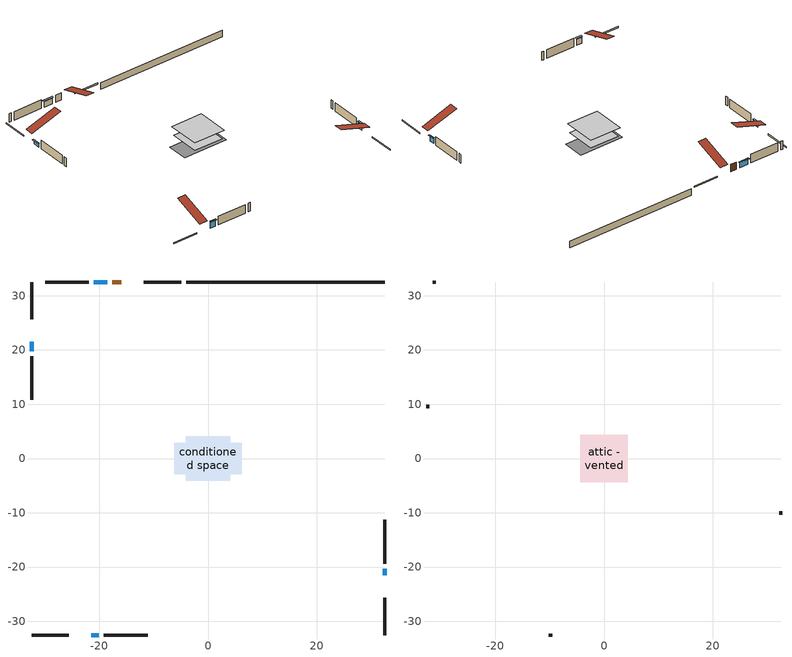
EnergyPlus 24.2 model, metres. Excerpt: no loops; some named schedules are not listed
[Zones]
conditioned space
 floor adiabatic (AdiabaticFloorConstruction): -4.07,-4.07 -4.07,4.07 4.07,4.07 4.07,-4.07 z0.15
 floor foundation (Slab1 construction): -6.25,-2.9 -6.25,2.9 6.25,2.9 6.25,-2.9 z-1.68
 wall outside (RimJoist1 construction): -4.97,32.53 -11.83,32.53 / -32.53,-32.53 -25.67,-32.53 / -32.53,32.53 -32.53,25.67 / 32.53,-32.53 32.53,-25.67 z0.15:0.45
 wall outside (AdiabaticWallConstruction 1): -15.96,32.53 -17.62,32.53 z0.15:2.18
 wall outside (AdiabaticWallConstruction): 32.53,-21.55 32.53,-20.32 z0.15:1.68; -18.55,32.53 -21.03,32.53 z0.15:1.69; -21.55,-32.53 -20.13,-32.53 z0.15:1.91; -32.53,21.55 -32.53,19.81 z0.15:1.23
 wall outside (Wall1 construction): -21.96,32.53 -30.04,32.53 / -19.2,-32.53 -11.12,-32.53 / -32.53,18.88 -32.53,10.8 / 32.53,-19.39 32.53,-11.31 z0.15:2.59
 wall foundation (FoundationWall1 construction): 32.53,32.53 -4.05,32.53 z-1.68:0.15
 window (WindowConstruction): 32.53,-21.55 32.53,-20.32 z0.15:1.68
 window (WindowConstruction 1): -18.55,32.53 -21.03,32.53 z0.15:1.69
 window (WindowConstruction 2): -21.55,-32.53 -20.13,-32.53 z0.15:1.91
 window (WindowConstruction 3): -32.53,21.55 -32.53,19.81 z0.15:1.23
 door (Door): -15.96,32.53 -17.62,32.53 z0.15:2.18
 ceiling adiabatic (AdiabaticFloorConstruction): 4.07,-4.07 4.07,4.07 -4.07,4.07 -4.07,-4.07 z0.15
attic - vented
 floor to conditioned space (Floor1 construction Reversed): -4.42,-4.42 -4.42,4.42 4.42,4.42 4.42,-4.42 z2.59
 wall outside (Wall2 construction): -30.97,32.53 -31.6,32.53 / -10.19,-32.53 -9.56,-32.53 / -32.53,9.87 -32.53,9.24 / 32.53,-10.38 32.53,-9.75 z0.15:2.59
 roof outside (Roof1 construction): -15.03,32.53,2.59 -15.03,23.93,5.46 -12.76,23.93,5.46 -12.76,32.53,2.59; -22.48,-32.53,2.59 -22.48,-23.93,5.46 -24.74,-23.93,5.46 -24.74,-32.53,2.59; -32.53,22.48,2.59 -23.93,22.48,5.46 -23.93,24.74,5.46 -32.53,24.74,2.59; 32.53,-22.48,2.59 23.93,-22.48,5.46 23.93,-24.74,5.46 32.53,-24.74,2.59
shading: 32.53,-20.12 32.53,-21.75 32.94,-21.75 32.94,-20.12 z1.88; -21.23,32.53 -18.35,32.53 -18.35,32.94 -21.23,32.94 z1.89; -19.93,-32.53 -21.75,-32.53 -21.75,-32.94 -19.93,-32.94 z2.11; -32.53,19.61 -32.53,21.75 -32.94,21.75 -32.94,19.61 z1.43
[Building]
Building 1: Terrain=Suburbs
[Site:Location]
Winnipeg Intl AP_MB: Latitude {deg}=49.91; Longitude {deg}=-97.24; Time Zone {hr}=-6; Elevation {m}=239; Keep Site Location Information=Yes
[Site:GroundTemperature:Shallow]
-2.46526, -5.11642, -5.32873, -4.07063, 0.979979, 6.00706, 10.3653, 13.1261, 13.3606, 11.1152, 6.8681, 1.99523
[Site:WaterMainsTemperature]
Calculation Method=Schedule; Temperature Schedule=mains temperature schedule
[Material] Roughness=Rough; Thermal Absorptance=0.9
Name | Thickness {m} | Conductivity {W/m-K} | Density {kg/m3} | Specific Heat {J/kg-K} | Solar Absorptance | Visible Absorptance
asphalt or fiberglass shingles | 0.00635 | 0.162714 | 1121.4 | 1465.45 | 0.84 | 0.84
ceiling stud and cavity | 0.1397 | 0.0997951 | 65.682 | 1177.47 | 0.7 | 0.7
concrete 4.0 in. | 0.1016 | 1.803125 | 2242.8 | 837.4 | 0.7 | 0.7
concrete 8.0 in. | 0.2032 | 1.803125 | 2242.8 | 837.4 | 0.7 | 0.7
door material | 0.04445 | 0.188738 | 512.64 | 1214.23 | 0.7 | 0.7
floor covering | 0.0127 | 0.0433444 | 54.468 | 1339.84 | 0.6 | 0.6
floor rigid ins; wall rigid ins | 0.512978 | 0.029427 | 32.04 | 1214.23 | 0.7 | 0.7
floor stud and cavity | 0.1397 | 1.75129 | 37.0049 | 1207.88 | 0.7 | 0.7
furniture material conditioned space 1 | 0.1524 | 0.115458 | 640.8 | 1214.23 | 0.6 | 0.6
gypsum board | 0.0127 | 0.160291 | 801 | 837.4 | 0.6 | 0.6
osb sheathing 0.5 in. | 0.0127 | 0.115458 | 512.64 | 1214.23 | 0.7 | 0.7
osb sheathing 0.75 in. | 0.01905 | 0.115458 | 512.64 | 1214.23 | 0.7 | 0.7
rim joist stud and cavity | 0.0508 | 0.648972 | 50.32683 | 1063.81 | 0.6 | 0.6
wall stud and cavity | 0.1397 | 1.32252 | 139.0536 | 1170.24 | 0.7 | 0.7
wall stud and cavity 1 | 0.0889 | 6.1454 | 50.32683 | 1063.81 | 0.6 | 0.6
wall stud and cavity 2 | 0.0889 | 0.380278 | 52.3479 | 1209.89 | 0.7 | 0.7
wall stud and cavity 3 | 0.0889 | 0.391764 | 83.0341 | 1211.67 | 0.7 | 0.7
wood siding | 0.0254 | 0.102417 | 544.68 | 1172.36 | 0.4 | 0.4
wood siding 1 | 0.00254 | 0.102417 | 544.68 | 1172.36 | 0.4 | 0.4
wood siding 2; wood siding 3; wood siding 4 | 0.0254 | 0.102417 | 544.68 | 1172.36 | 0.7 | 0.7
[WindowMaterial:SimpleGlazingSystem]
Name | U-Factor {W/m2-K} | Solar Heat Gain Coefficient
WindowMaterial | 2.909975 | 0.68
WindowMaterial 1 | 3.57487 | 0.7
WindowMaterial 2 | 2.898619 | 0.69
WindowMaterial 3 | 2.94518 | 0.64
[Construction]
AdiabaticFloorConstruction: floor stud and cavity, floor rigid ins, osb sheathing 0.75 in., floor covering
AdiabaticWallConstruction: wood siding 3, wall rigid ins, wall stud and cavity 2, gypsum board
AdiabaticWallConstruction 1: wood siding 4, wall rigid ins, wall stud and cavity 2, gypsum board
Door: door material
Floor1 construction Reversed: gypsum board, ceiling stud and cavity
FoundationWall1 construction: concrete 8.0 in.
furniture construction conditioned space 1: furniture material conditioned space 1
PartitionWallConstruction: gypsum board, wall stud and cavity 3, gypsum board
RimJoist1 construction: wood siding 2, rim joist stud and cavity
Roof1 construction: asphalt or fiberglass shingles
Slab1 construction: concrete 4.0 in.
Wall1 construction: wood siding, osb sheathing 0.5 in., wall stud and cavity, gypsum board
Wall2 construction: wood siding 1, wall stud and cavity 1
WindowConstruction: WindowMaterial
WindowConstruction 1: WindowMaterial 1
WindowConstruction 2: WindowMaterial 2
WindowConstruction 3: WindowMaterial 3
[Zone] Multiplier=1; Part of Total Floor Area=Yes
Name | Volume {m3}
attic - vented | 36.335
conditioned space | 346.4
[Space]
Name | Zone | Volume {m3}
attic - vented 1 | attic - vented | 36.335
conditioned space 1 | conditioned space | 346.4
[ZoneInfiltration:EffectiveLeakageArea]
infil attic - vented 1: Zone or Space=attic - vented 1; Schedule=Always On Discrete; Effective Air Leakage Area {cm2}=2601.33; Stack Coefficient=0.000369006; Wind Coefficient=1.29789e-05
[ZoneMixing]
whole house fan mix: Zone or Space=attic - vented; Schedule=Always On Continuous; Design Flow Rate Calculation Method=Flow/Zone; Design Flow Rate {m3/s}=0; Source Zone or Space=conditioned space
[SurfaceProperty:ExposedFoundationPerimeter]
Slab1: Exposed Perimeter Calculation Method=TotalExposedPerimeter; Total Exposed Perimeter {m}=36.577
[InternalMass] Zone or ZoneList=conditioned space; Space or SpaceList=conditioned space 1
Name | Construction | Surface Area {m2}
furniture mass conditioned space 1 | furniture construction conditioned space 1 | 55.4401
partition wall mass | PartitionWallConstruction | 138.6
[Lights]
interior lighting: Zone or ZoneList or Space or SpaceList=conditioned space 1; Schedule=interior lighting schedule; Design Level Calculation Method=LightingLevel; Lighting Level {W}=343.2; Return Air Fraction=0; Fraction Radiant=0.6; Fraction Visible=0.2; Fraction Replaceable=1
[People]
occupants: Zone or ZoneList or Space or SpaceList=conditioned space 1; Number of People Schedule=occupants schedule; Number of People Calculation Method=People; Number of People=3; Fraction Radiant=0.314171; Sensible Heat Fraction=0.56303; Activity Level Schedule=occupants activity schedule; Carbon Dioxide Generation Rate {m3/s-W}=0; Enable ASHRAE 55 Comfort Warnings=No; Mean Radiant Temperature Calculation Type=EnclosureAveraged
[ElectricEquipment] Zone or ZoneList or Space or SpaceList=conditioned space 1; Design Level Calculation Method=EquipmentLevel
Name | Schedule | Design Level {W} | Fraction Latent | Fraction Radiant | Fraction Lost
clothes dryer | clothes dryer schedule | 140.772 | 0.015 | 0.081 | 0.85
clothes washer | clothes washer schedule | 32.1985 | 0.03 | 0.162 | 0.7
cooking range | cooking range schedule | 215.147 | 0.08 | 0.432 | 0.2
dishwasher | dishwasher schedule | 66.8632 | 0.3 | 0.18 | 0.4
fridge | fridge schedule | 72.9452 | 0 | 0.6 | 0
mech vent house fan | mech vent house fan schedule | 0 | 0 | 0 | 1
mech vent house fan cfis | mech vent house fan cfis schedule | 0 | 0 | 0 | 0
misc plug loads | misc plug loads schedule | 494.7 | 0.045 | 0.513 | 0.1
whole house fan | Always On Discrete | 0 | 0 | 0 | 1
[OtherEquipment] Zone or ZoneList or Space or SpaceList=conditioned space 1; Design Level Calculation Method=EquipmentLevel
Name | Fuel Type | Schedule | Design Level {W} | Fraction Latent | Fraction Radiant | Fraction Lost
clothes dryer 1 | Electricity | clothes dryer schedule | 0 | 0.015 | 0.081 | 0.85
cooking range 1 | Electricity | cooking range schedule | 0 | 0.08 | 0.432 | 0.2
general water use latent | None | general water use schedule | 62.594 | 1 | 0 | 0
general water use sensible | None | general water use schedule | -61.6891 | 0 | 0.6 | 0
mech vent house fan latent load | None | Always On Discrete | 0 | 1 | 0 | 0
mech vent house fan sensible load | None | Always On Discrete | 0 | 0 | 0 | 0
water heater energy adjustment1 | NaturalGas | Always On Discrete | 0.01 | 0 | 0 | 1
[ZoneInfiltration:DesignFlowRate] Zone or ZoneList or Space or SpaceList=conditioned space 1; Schedule=Always On Discrete; Design Flow Rate Calculation Method=Flow/Zone; Design Flow Rate {m3/s}=0
infil flow; natural vent flow; whole house fan flow
[AvailabilityManager:Scheduled]
furnace airloop Availability Manager: Schedule=Always On Discrete
[Foundation:Kiva]
Foundation Kiva 1: Initial Indoor Air Temperature {C}=21; Wall Height Above Grade {m}=0.149992; Wall Depth Below Slab {m}=0.2032
[Foundation:Kiva:Settings]
Soil Conductivity {W/m-K}=0.849921; Soil Density {kg/m3}=1842.3; Soil Specific Heat {J/kg-K}=418.7; Ground Solar Absorptivity=0.9; Ground Thermal Absorptivity=0.9; Ground Surface Roughness {m}=0.03; Far-Field Width {m}=40; Deep-Ground Boundary Condition=ZeroFlux; Deep-Ground Depth {m}=40; Minimum Cell Dimension {m}=0.2; Maximum Cell Growth Coefficient=3; Simulation Timestep=Timestep
[Exterior:Lights]
exterior lighting: Schedule=exterior lighting schedule; Design Level {W}=75.6
[EnergyManagementSystem:GlobalVariable]
furnace_airloop_Fan_RTF
infil_program_Qfan
infil_program_Qinf
natural_vent_program_Qnv
natural_vent_program_Qwhf
[EnergyManagementSystem:Sensor]
Name | Output:Variable or Output:Meter Index Key | Output:Variable or Output:Meter
airflow_gain | infil flow | Infiltration Sensible Heat Gain Energy
airflow_gain_1 | natural vent flow | Infiltration Sensible Heat Gain Energy
airflow_gain_2 | whole house fan flow | Infiltration Sensible Heat Gain Energy
airflow_loss | infil flow | Infiltration Sensible Heat Loss Energy
airflow_loss_1 | natural vent flow | Infiltration Sensible Heat Loss Energy
airflow_loss_2 | whole house fan flow | Infiltration Sensible Heat Loss Energy
clg_load_cond |  | Cooling:EnergyTransfer:Zone:CONDITIONED SPACE
clg_sp_s; clg_sp_s_1 | cooling setpoint | Schedule Value
clothes_dryer_exhaust_0_sch_s | clothes dryer exhaust 0 schedule | Schedule Value
cool_season | cooling season schedule | Schedule Value
htg_load_cond |  | Heating:EnergyTransfer:Zone:CONDITIONED SPACE
htg_sp_s; htg_sp_s_1 | heating setpoint | Schedule Value
ig_ee_conv | clothes dryer | Electric Equipment Convective Heating Energy
ig_ee_conv_2 | cooking range | Electric Equipment Convective Heating Energy
ig_ee_conv_4 | fridge | Electric Equipment Convective Heating Energy
ig_ee_conv_5 | misc plug loads | Electric Equipment Convective Heating Energy
ig_ee_conv_6 | whole house fan | Electric Equipment Convective Heating Energy
ig_ee_rad | clothes dryer | Electric Equipment Radiant Heating Energy
ig_ee_rad_2 | cooking range | Electric Equipment Radiant Heating Energy
ig_ee_rad_4 | fridge | Electric Equipment Radiant Heating Energy
ig_ee_rad_5 | misc plug loads | Electric Equipment Radiant Heating Energy
ig_ee_rad_6 | whole house fan | Electric Equipment Radiant Heating Energy
ig_lgt_conv | interior lighting | Lights Convective Heating Energy
ig_lgt_rad | interior lighting | Lights Radiant Heating Energy
ig_lgt_vis | interior lighting | Lights Visible Radiation Heating Energy
ig_oe_conv | clothes dryer 1 | Other Equipment Convective Heating Energy
ig_oe_conv_1 | cooking range 1 | Other Equipment Convective Heating Energy
ig_oe_conv_2 | general water use latent | Other Equipment Convective Heating Energy
ig_oe_conv_3 | general water use sensible | Other Equipment Convective Heating Energy
ig_oe_conv_4 | water heater energy adjustment1 | Other Equipment Convective Heating Energy
ig_oe_rad | clothes dryer 1 | Other Equipment Radiant Heating Energy
ig_oe_rad_1 | cooking range 1 | Other Equipment Radiant Heating Energy
ig_oe_rad_2 | general water use latent | Other Equipment Radiant Heating Energy
ig_oe_rad_3 | general water use sensible | Other Equipment Radiant Heating Energy
ig_oe_rad_4 | water heater energy adjustment1 | Other Equipment Radiant Heating Energy
ig_ppl_conv | occupants | People Convective Heating Energy
ig_ppl_rad | occupants | People Radiant Heating Energy
im_conv | furniture mass conditioned space 1 | Surface Inside Face Convection Heat Gain Energy
im_conv_1 | partition wall mass | Surface Inside Face Convection Heat Gain Energy
im_ig | furniture mass conditioned space 1 | Surface Inside Face Internal Gains Radiation Heat Gain Energy
im_ig_1 | partition wall mass | Surface Inside Face Internal Gains Radiation Heat Gain Energy
im_lgt | furniture mass conditioned space 1 | Surface Inside Face Lights Radiation Heat Gain Energy
im_lgt_1 | partition wall mass | Surface Inside Face Lights Radiation Heat Gain Energy
im_sol | furniture mass conditioned space 1 | Surface Inside Face Solar Radiation Heat Gain Energy
im_sol_1 | partition wall mass | Surface Inside Face Solar Radiation Heat Gain Energy
im_surf | furniture mass conditioned space 1 | Surface Inside Face Net Surface Thermal Radiation Heat Gain Energy
im_surf_1 | partition wall mass | Surface Inside Face Net Surface Thermal Radiation Heat Gain Energy
mv_conv | mech vent house fan | Electric Equipment Convective Heating Energy
mv_conv_1 | mech vent house fan cfis | Electric Equipment Convective Heating Energy
mv_conv_2 | mech vent house fan latent load | Other Equipment Convective Heating Energy
mv_conv_3 | mech vent house fan sensible load | Other Equipment Convective Heating Energy
mv_rad | mech vent house fan | Electric Equipment Radiant Heating Energy
mv_rad_1 | mech vent house fan cfis | Electric Equipment Radiant Heating Energy
mv_rad_2 | mech vent house fan latent load | Other Equipment Radiant Heating Energy
mv_rad_3 | mech vent house fan sensible load | Other Equipment Radiant Heating Energy
natural_vent_s | natural vent schedule | Schedule Value
out_pb_s |  | Site Outdoor Air Barometric Pressure
out_wt_s |  | Site Outdoor Air Humidity Ratio
site_vw_s |  | Site Wind Speed
ss_back_out | Window1 | Surface Window Shortwave from Zone Back Out Window Heat Transfer Rate
ss_back_out_1 | Window2 | Surface Window Shortwave from Zone Back Out Window Heat Transfer Rate
ss_back_out_2 | Window4 | Surface Window Shortwave from Zone Back Out Window Heat Transfer Rate
ss_back_out_3 | Window5 | Surface Window Shortwave from Zone Back Out Window Heat Transfer Rate
ss_conv | Door1 | Surface Inside Face Convection Heat Gain Energy
ss_conv_1 | Window1 | Surface Inside Face Convection Heat Gain Energy
ss_conv_2 | Window2 | Surface Inside Face Convection Heat Gain Energy
ss_conv_3 | Window4 | Surface Inside Face Convection Heat Gain Energy
ss_conv_4 | Window5 | Surface Inside Face Convection Heat Gain Energy
ss_ig | Door1 | Surface Inside Face Internal Gains Radiation Heat Gain Energy
ss_ig_1 | Window1 | Surface Inside Face Internal Gains Radiation Heat Gain Energy
ss_ig_2 | Window2 | Surface Inside Face Internal Gains Radiation Heat Gain Energy
ss_ig_3 | Window4 | Surface Inside Face Internal Gains Radiation Heat Gain Energy
ss_ig_4 | Window5 | Surface Inside Face Internal Gains Radiation Heat Gain Energy
ss_lgt | Door1 | Surface Inside Face Lights Radiation Heat Gain Energy
ss_sol | Door1 | Surface Inside Face Solar Radiation Heat Gain Energy
ss_surf | Door1 | Surface Inside Face Net Surface Thermal Radiation Heat Gain Energy
ss_surf_1 | Window1 | Surface Inside Face Net Surface Thermal Radiation Heat Gain Energy
ss_surf_2 | Window2 | Surface Inside Face Net Surface Thermal Radiation Heat Gain Energy
ss_surf_3 | Window4 | Surface Inside Face Net Surface Thermal Radiation Heat Gain Energy
ss_surf_4 | Window5 | Surface Inside Face Net Surface Thermal Radiation Heat Gain Energy
ss_trans_in | Window1 | Surface Window Transmitted Solar Radiation Rate
ss_trans_in_1 | Window2 | Surface Window Transmitted Solar Radiation Rate
ss_trans_in_2 | Window4 | Surface Window Transmitted Solar Radiation Rate
ss_trans_in_3 | Window5 | Surface Window Transmitted Solar Radiation Rate
ss_trans_out | Window1 | Surface Inside Face Initial Transmitted Diffuse Transmitted Out Window Solar Radiation Rate
ss_trans_out_1 | Window2 | Surface Inside Face Initial Transmitted Diffuse Transmitted Out Window Solar Radiation Rate
ss_trans_out_2 | Window4 | Surface Inside Face Initial Transmitted Diffuse Transmitted Out Window Solar Radiation Rate
ss_trans_out_3 | Window5 | Surface Inside Face Initial Transmitted Diffuse Transmitted Out Window Solar Radiation Rate
s_conv | Floor1 | Surface Inside Face Convection Heat Gain Energy
s_conv_1 | FoundationWall1 | Surface Inside Face Convection Heat Gain Energy
s_conv_10 | Wall1:180 | Surface Inside Face Convection Heat Gain Energy
s_conv_11 | Wall1:270 | Surface Inside Face Convection Heat Gain Energy
s_conv_12 | Wall1:90 | Surface Inside Face Convection Heat Gain Energy
s_conv_2 | inferred conditioned ceiling | Surface Inside Face Convection Heat Gain Energy
s_conv_3 | inferred conditioned floor | Surface Inside Face Convection Heat Gain Energy
s_conv_4 | RimJoist1:0 | Surface Inside Face Convection Heat Gain Energy
s_conv_5 | RimJoist1:180 | Surface Inside Face Convection Heat Gain Energy
s_conv_6 | RimJoist1:270 | Surface Inside Face Convection Heat Gain Energy
s_conv_7 | RimJoist1:90 | Surface Inside Face Convection Heat Gain Energy
s_conv_8 | Slab1 | Surface Inside Face Convection Heat Gain Energy
s_conv_9 | Wall1:0 | Surface Inside Face Convection Heat Gain Energy
s_ig | Floor1 | Surface Inside Face Internal Gains Radiation Heat Gain Energy
s_ig_1 | FoundationWall1 | Surface Inside Face Internal Gains Radiation Heat Gain Energy
s_ig_10 | Wall1:180 | Surface Inside Face Internal Gains Radiation Heat Gain Energy
s_ig_11 | Wall1:270 | Surface Inside Face Internal Gains Radiation Heat Gain Energy
s_ig_12 | Wall1:90 | Surface Inside Face Internal Gains Radiation Heat Gain Energy
s_ig_2 | inferred conditioned ceiling | Surface Inside Face Internal Gains Radiation Heat Gain Energy
s_ig_3 | inferred conditioned floor | Surface Inside Face Internal Gains Radiation Heat Gain Energy
s_ig_4 | RimJoist1:0 | Surface Inside Face Internal Gains Radiation Heat Gain Energy
s_ig_5 | RimJoist1:180 | Surface Inside Face Internal Gains Radiation Heat Gain Energy
s_ig_6 | RimJoist1:270 | Surface Inside Face Internal Gains Radiation Heat Gain Energy
s_ig_7 | RimJoist1:90 | Surface Inside Face Internal Gains Radiation Heat Gain Energy
s_ig_8 | Slab1 | Surface Inside Face Internal Gains Radiation Heat Gain Energy
s_ig_9 | Wall1:0 | Surface Inside Face Internal Gains Radiation Heat Gain Energy
s_lgt | Floor1 | Surface Inside Face Lights Radiation Heat Gain Energy
s_lgt_1 | FoundationWall1 | Surface Inside Face Lights Radiation Heat Gain Energy
s_lgt_10 | Wall1:180 | Surface Inside Face Lights Radiation Heat Gain Energy
s_lgt_11 | Wall1:270 | Surface Inside Face Lights Radiation Heat Gain Energy
s_lgt_12 | Wall1:90 | Surface Inside Face Lights Radiation Heat Gain Energy
s_lgt_2 | inferred conditioned ceiling | Surface Inside Face Lights Radiation Heat Gain Energy
s_lgt_3 | inferred conditioned floor | Surface Inside Face Lights Radiation Heat Gain Energy
s_lgt_4 | RimJoist1:0 | Surface Inside Face Lights Radiation Heat Gain Energy
s_lgt_5 | RimJoist1:180 | Surface Inside Face Lights Radiation Heat Gain Energy
s_lgt_6 | RimJoist1:270 | Surface Inside Face Lights Radiation Heat Gain Energy
s_lgt_7 | RimJoist1:90 | Surface Inside Face Lights Radiation Heat Gain Energy
s_lgt_8 | Slab1 | Surface Inside Face Lights Radiation Heat Gain Energy
s_lgt_9 | Wall1:0 | Surface Inside Face Lights Radiation Heat Gain Energy
s_sol | Floor1 | Surface Inside Face Solar Radiation Heat Gain Energy
s_sol_1 | FoundationWall1 | Surface Inside Face Solar Radiation Heat Gain Energy
s_sol_10 | Wall1:180 | Surface Inside Face Solar Radiation Heat Gain Energy
s_sol_11 | Wall1:270 | Surface Inside Face Solar Radiation Heat Gain Energy
s_sol_12 | Wall1:90 | Surface Inside Face Solar Radiation Heat Gain Energy
s_sol_2 | inferred conditioned ceiling | Surface Inside Face Solar Radiation Heat Gain Energy
s_sol_3 | inferred conditioned floor | Surface Inside Face Solar Radiation Heat Gain Energy
s_sol_4 | RimJoist1:0 | Surface Inside Face Solar Radiation Heat Gain Energy
s_sol_5 | RimJoist1:180 | Surface Inside Face Solar Radiation Heat Gain Energy
s_sol_6 | RimJoist1:270 | Surface Inside Face Solar Radiation Heat Gain Energy
s_sol_7 | RimJoist1:90 | Surface Inside Face Solar Radiation Heat Gain Energy
s_sol_8 | Slab1 | Surface Inside Face Solar Radiation Heat Gain Energy
s_sol_9 | Wall1:0 | Surface Inside Face Solar Radiation Heat Gain Energy
s_surf | Floor1 | Surface Inside Face Net Surface Thermal Radiation Heat Gain Energy
s_surf_1 | FoundationWall1 | Surface Inside Face Net Surface Thermal Radiation Heat Gain Energy
s_surf_10 | Wall1:180 | Surface Inside Face Net Surface Thermal Radiation Heat Gain Energy
s_surf_11 | Wall1:270 | Surface Inside Face Net Surface Thermal Radiation Heat Gain Energy
s_surf_12 | Wall1:90 | Surface Inside Face Net Surface Thermal Radiation Heat Gain Energy
s_surf_2 | inferred conditioned ceiling | Surface Inside Face Net Surface Thermal Radiation Heat Gain Energy
s_surf_3 | inferred conditioned floor | Surface Inside Face Net Surface Thermal Radiation Heat Gain Energy
s_surf_4 | RimJoist1:0 | Surface Inside Face Net Surface Thermal Radiation Heat Gain Energy
s_surf_5 | RimJoist1:180 | Surface Inside Face Net Surface Thermal Radiation Heat Gain Energy
s_surf_6 | RimJoist1:270 | Surface Inside Face Net Surface Thermal Radiation Heat Gain Energy
s_surf_7 | RimJoist1:90 | Surface Inside Face Net Surface Thermal Radiation Heat Gain Energy
s_surf_8 | Slab1 | Surface Inside Face Net Surface Thermal Radiation Heat Gain Energy
s_surf_9 | Wall1:0 | Surface Inside Face Net Surface Thermal Radiation Heat Gain Energy
[EnergyManagementSystem:Actuator]
Name | Actuated Component Unique | Actuated Component Type | Actuated Component Control Type
fridge_schedule_act | fridge schedule | Schedule:Constant | Schedule Value
infil_flow_act | infil flow | Zone Infiltration | Air Exchange Flow Rate
mech_vent_house_fan_cfis_act | mech vent house fan cfis | ElectricEquipment | Electricity Rate
mech_vent_house_fan_latent_load_act | mech vent house fan latent load | OtherEquipment | Power Level
mech_vent_house_fan_sensible_load_act | mech vent house fan sensible load | OtherEquipment | Power Level
natural_vent_flow_act | natural vent flow | Zone Infiltration | Air Exchange Flow Rate
water_heater_ec_adj_act | water heater energy adjustment1 | OtherEquipment | Power Level
whole_house_fan_act | whole house fan | ElectricEquipment | Electricity Rate
whole_house_fan_flow_act | whole house fan flow | Zone Infiltration | Air Exchange Flow Rate
whole_house_fan_mix_act | whole house fan mix | ZoneMixing | Air Exchange Flow Rate
